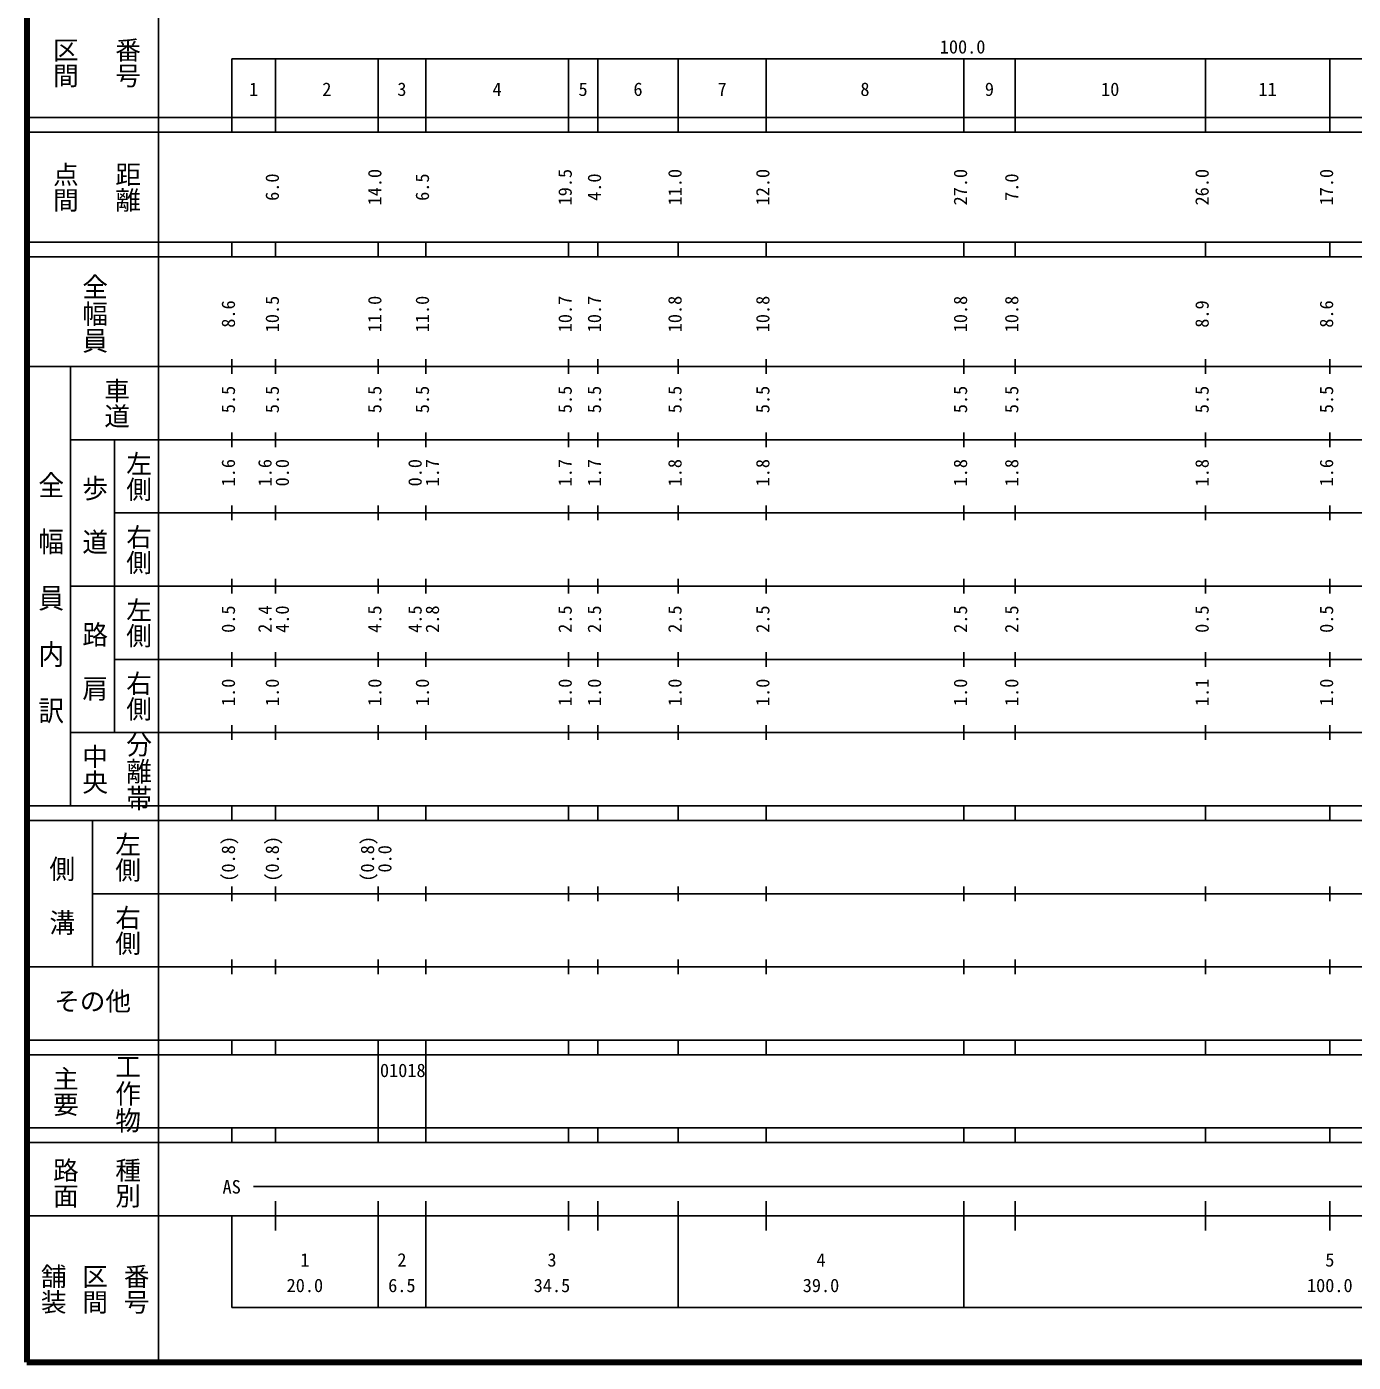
# Model space of a CAD drawing. Units: millimetres on the paper, enlarged 1000 times. Extents: x 40000 to 680000, y 20000 to 380000.
# Drawn here: x 40000 to 221202, y 20000 to 202409 of the extents above; entities that cross this region are included whole.
import ezdxf
from ezdxf.enums import TextEntityAlignment as Align

# ---------------------------------------------------------------- set-up
doc = ezdxf.new("R2010")
doc.units = ezdxf.units.MM
doc.header["$LTSCALE"] = 1000
doc.layers.add('M-TTL', color=2, linetype='Continuous', lineweight=140)
doc.layers.add('M-TTL-BAND', color=7, linetype='Continuous', lineweight=25)
doc.styles.add('@ＭＳ ゴシック', font='')
doc.styles.add('ＭＳ ゴシック', font='')
doc.styles.get('@ＭＳ ゴシック').set_extended_font_data('@MS Gothic')
doc.styles.get('ＭＳ ゴシック').set_extended_font_data('MS Gothic')

msp = doc.modelspace()

# ---------------------------------------------------------------- linework, layer by layer
at = {"layer": 'M-TTL'}
for p, q in [((40000, 380000), (40000, 20000)), ((40000, 20000), (680000, 20000))]:
    msp.add_line(p, q, dxfattribs=at)
at = {"layer": 'M-TTL-BAND'}
for p, q in [((58000, 370000), (58000, 20000)), ((68000, 198000), (579000, 198000)), ((68000, 198000), (68000, 188000)), ((74000, 188000), (74000, 198000)), ((88000, 188000), (88000, 198000)), ((94500, 188000), (94500, 198000)), ((114000, 188000), (114000, 198000)), ((118000, 188000), (118000, 198000)), ((129000, 188000), (129000, 198000)), ((141000, 188000), (141000, 198000)), ((168000, 188000), (168000, 198000)), ((175000, 188000), (175000, 198000)), ((201000, 188000), (201000, 198000)), ((218000, 188000), (218000, 198000)), ((40000, 190000), (579000, 190000)), ((40000, 188000), (579000, 188000)), ((40000, 173000), (579000, 173000)), ((68000, 171000), (68000, 173000)), ((74000, 171000), (74000, 173000)), ((88000, 171000), (88000, 173000)), ((94500, 171000), (94500, 173000)), ((114000, 171000), (114000, 173000)), ((118000, 171000), (118000, 173000)), ((129000, 171000), (129000, 173000)), ((141000, 171000), (141000, 173000)), ((168000, 171000), (168000, 173000)), ((175000, 171000), (175000, 173000)), ((201000, 171000), (201000, 173000)), ((218000, 171000), (218000, 173000)), ((40000, 171000), (579000, 171000)), ((68000, 155000), (68000, 157000)), ((74000, 155000), (74000, 157000)), ((88000, 155000), (88000, 157000)), ((94500, 155000), (94500, 157000)), ((114000, 155000), (114000, 157000)), ((118000, 155000), (118000, 157000)), ((129000, 155000), (129000, 157000)), ((141000, 155000), (141000, 157000)), ((168000, 155000), (168000, 157000)), ((175000, 155000), (175000, 157000)), ((201000, 155000), (201000, 157000)), ((218000, 155000), (218000, 157000)), ((40000, 156000), (579000, 156000)), ((46000, 96000), (46000, 156000)), ((46000, 146000), (579000, 146000)), ((52000, 146000), (52000, 106000)), ((68000, 145000), (68000, 147000)), ((74000, 145000), (74000, 147000)), ((88000, 145000), (88000, 147000)), ((94500, 145000), (94500, 147000)), ((114000, 145000), (114000, 147000)), ((118000, 145000), (118000, 147000)), ((129000, 145000), (129000, 147000)), ((141000, 145000), (141000, 147000)), ((168000, 145000), (168000, 147000)), ((175000, 145000), (175000, 147000)), ((201000, 145000), (201000, 147000)), ((218000, 145000), (218000, 147000)), ((68000, 135000), (68000, 137000)), ((74000, 135000), (74000, 137000)), ((88000, 135000), (88000, 137000)), ((94500, 135000), (94500, 137000)), ((114000, 135000), (114000, 137000)), ((118000, 135000), (118000, 137000)), ((129000, 135000), (129000, 137000)), ((141000, 135000), (141000, 137000)), ((168000, 135000), (168000, 137000)), ((175000, 135000), (175000, 137000)), ((201000, 135000), (201000, 137000)), ((218000, 135000), (218000, 137000)), ((52000, 136000), (579000, 136000)), ((46000, 126000), (579000, 126000)), ((68000, 125000), (68000, 127000)), ((74000, 125000), (74000, 127000)), ((88000, 125000), (88000, 127000)), ((94500, 125000), (94500, 127000)), ((114000, 125000), (114000, 127000)), ((118000, 125000), (118000, 127000)), ((129000, 125000), (129000, 127000)), ((141000, 125000), (141000, 127000)), ((168000, 125000), (168000, 127000)), ((175000, 125000), (175000, 127000)), ((201000, 125000), (201000, 127000)), ((218000, 125000), (218000, 127000)), ((68000, 115000), (68000, 117000)), ((74000, 115000), (74000, 117000)), ((88000, 115000), (88000, 117000)), ((94500, 115000), (94500, 117000)), ((114000, 115000), (114000, 117000)), ((118000, 115000), (118000, 117000)), ((129000, 115000), (129000, 117000)), ((141000, 115000), (141000, 117000)), ((168000, 115000), (168000, 117000)), ((175000, 115000), (175000, 117000)), ((201000, 115000), (201000, 117000)), ((218000, 115000), (218000, 117000)), ((52000, 116000), (579000, 116000)), ((46000, 106000), (579000, 106000)), ((68000, 105000), (68000, 107000)), ((74000, 105000), (74000, 107000)), ((88000, 105000), (88000, 107000)), ((94500, 105000), (94500, 107000)), ((114000, 105000), (114000, 107000)), ((118000, 105000), (118000, 107000)), ((129000, 105000), (129000, 107000)), ((141000, 105000), (141000, 107000)), ((168000, 105000), (168000, 107000)), ((175000, 105000), (175000, 107000)), ((201000, 105000), (201000, 107000)), ((218000, 105000), (218000, 107000)), ((40000, 96000), (579000, 96000)), ((68000, 94000), (68000, 96000)), ((74000, 94000), (74000, 96000)), ((88000, 94000), (88000, 96000)), ((94500, 94000), (94500, 96000)), ((114000, 94000), (114000, 96000)), ((118000, 94000), (118000, 96000)), ((129000, 94000), (129000, 96000)), ((141000, 94000), (141000, 96000)), ((168000, 94000), (168000, 96000)), ((175000, 94000), (175000, 96000)), ((201000, 94000), (201000, 96000)), ((218000, 94000), (218000, 96000)), ((40000, 94000), (579000, 94000)), ((49000, 94000), (49000, 74000)), ((49000, 84000), (579000, 84000)), ((68000, 83000), (68000, 85000)), ((74000, 83000), (74000, 85000)), ((88000, 83000), (88000, 85000)), ((94500, 83000), (94500, 85000)), ((114000, 83000), (114000, 85000)), ((118000, 83000), (118000, 85000)), ((129000, 83000), (129000, 85000)), ((141000, 83000), (141000, 85000)), ((168000, 83000), (168000, 85000)), ((175000, 83000), (175000, 85000)), ((201000, 83000), (201000, 85000)), ((218000, 83000), (218000, 85000)), ((68000, 73000), (68000, 75000)), ((74000, 73000), (74000, 75000)), ((88000, 73000), (88000, 75000)), ((94500, 73000), (94500, 75000)), ((114000, 73000), (114000, 75000)), ((118000, 73000), (118000, 75000)), ((129000, 73000), (129000, 75000)), ((141000, 73000), (141000, 75000)), ((168000, 73000), (168000, 75000)), ((175000, 73000), (175000, 75000)), ((201000, 73000), (201000, 75000)), ((218000, 73000), (218000, 75000)), ((40000, 74000), (579000, 74000)), ((40000, 64000), (579000, 64000)), ((68000, 62000), (68000, 64000)), ((74000, 62000), (74000, 64000)), ((88000, 62000), (88000, 64000)), ((94500, 62000), (94500, 64000)), ((114000, 62000), (114000, 64000)), ((118000, 62000), (118000, 64000)), ((129000, 62000), (129000, 64000)), ((141000, 62000), (141000, 64000)), ((168000, 62000), (168000, 64000)), ((175000, 62000), (175000, 64000)), ((201000, 62000), (201000, 64000)), ((218000, 62000), (218000, 64000)), ((40000, 62000), (579000, 62000)), ((88000, 52000), (88000, 62000)), ((94500, 52000), (94500, 62000)), ((40000, 52000), (579000, 52000)), ((68000, 50000), (68000, 52000)), ((74000, 50000), (74000, 52000)), ((88000, 50000), (88000, 52000)), ((94500, 50000), (94500, 52000)), ((114000, 50000), (114000, 52000)), ((118000, 50000), (118000, 52000)), ((129000, 50000), (129000, 52000)), ((141000, 50000), (141000, 52000)), ((168000, 50000), (168000, 52000)), ((175000, 50000), (175000, 52000)), ((201000, 50000), (201000, 52000)), ((218000, 50000), (218000, 52000)), ((40000, 50000), (579000, 50000)), ((71000, 44000), (565000, 44000)), ((74000, 38000), (74000, 42000)), ((88000, 27500), (88000, 42000)), ((94500, 27500), (94500, 42000)), ((114000, 38000), (114000, 42000)), ((118000, 38000), (118000, 42000)), ((129000, 27500), (129000, 42000)), ((141000, 38000), (141000, 42000)), ((168000, 27500), (168000, 42000)), ((175000, 38000), (175000, 42000)), ((201000, 38000), (201000, 42000)), ((218000, 38000), (218000, 42000)), ((40000, 40000), (579000, 40000)), ((68000, 40000), (68000, 27500)), ((68000, 27500), (579000, 27500))]:
    msp.add_line(p, q, dxfattribs=at)

# ---------------------------------------------------------------- texts
for s, height, rotation, style, p in [('番号', 2566, 270, '@ＭＳ ゴシック', (51750, 201000)), ('区間', 2566, 270, '@ＭＳ ゴシック', (43250, 201000)), ('点間', 2566, 270, '@ＭＳ ゴシック', (43250, 184000)), ('距離', 2566, 270, '@ＭＳ ゴシック', (51750, 184000)), ('14.0', 1833, 90, 'ＭＳ ゴシック', (89000, 178000)), ('19.5', 1833, 90, 'ＭＳ ゴシック', (115000, 178000)), ('11.0', 1833, 90, 'ＭＳ ゴシック', (130000, 178000)), ('12.0', 1833, 90, 'ＭＳ ゴシック', (142000, 178000)), ('27.0', 1833, 90, 'ＭＳ ゴシック', (169000, 178000)), ('26.0', 1833, 90, 'ＭＳ ゴシック', (202000, 178000)), ('17.0', 1833, 90, 'ＭＳ ゴシック', (219000, 178000)), ('6.0', 1833, 90, 'ＭＳ ゴシック', (75000, 178625)), ('6.5', 1833, 90, 'ＭＳ ゴシック', (95500, 178625)), ('4.0', 1833, 90, 'ＭＳ ゴシック', (119000, 178625)), ('7.0', 1833, 90, 'ＭＳ ゴシック', (176000, 178625)), ('8.6', 1833, 90, 'ＭＳ ゴシック', (69000, 161299)), ('10.5', 1833, 90, 'ＭＳ ゴシック', (75000, 160674)), ('11.0', 1833, 90, 'ＭＳ ゴシック', (89000, 160674)), ('11.0', 1833, 90, 'ＭＳ ゴシック', (95500, 160674)), ('10.7', 1833, 90, 'ＭＳ ゴシック', (115000, 160674)), ('10.7', 1833, 90, 'ＭＳ ゴシック', (119000, 160674)), ('10.8', 1833, 90, 'ＭＳ ゴシック', (130000, 160674)), ('10.8', 1833, 90, 'ＭＳ ゴシック', (142000, 160674)), ('10.8', 1833, 90, 'ＭＳ ゴシック', (169000, 160674)), ('10.8', 1833, 90, 'ＭＳ ゴシック', (176000, 160674)), ('8.9', 1833, 90, 'ＭＳ ゴシック', (202000, 161299)), ('8.6', 1833, 90, 'ＭＳ ゴシック', (219000, 161299)), ('車道', 2566, 270, '@ＭＳ ゴシック', (50250, 154500)), ('5.5', 1833, 90, 'ＭＳ ゴシック', (69000, 149625)), ('5.5', 1833, 90, 'ＭＳ ゴシック', (75000, 149625)), ('5.5', 1833, 90, 'ＭＳ ゴシック', (89000, 149625)), ('5.5', 1833, 90, 'ＭＳ ゴシック', (95500, 149625)), ('5.5', 1833, 90, 'ＭＳ ゴシック', (115000, 149625)), ('5.5', 1833, 90, 'ＭＳ ゴシック', (119000, 149625)), ('5.5', 1833, 90, 'ＭＳ ゴシック', (130000, 149625)), ('5.5', 1833, 90, 'ＭＳ ゴシック', (142000, 149625)), ('5.5', 1833, 90, 'ＭＳ ゴシック', (169000, 149625)), ('5.5', 1833, 90, 'ＭＳ ゴシック', (176000, 149625)), ('5.5', 1833, 90, 'ＭＳ ゴシック', (202000, 149625)), ('5.5', 1833, 90, 'ＭＳ ゴシック', (219000, 149625)), ('左側', 2566, 270, '@ＭＳ ゴシック', (53250, 144500)), ('1.6', 1833, 90, 'ＭＳ ゴシック', (69000, 139625)), ('1.6', 1833, 90, 'ＭＳ ゴシック', (74000, 139625)), ('0.0', 1833, 90, 'ＭＳ ゴシック', (76370, 139625)), ('0.0', 1833, 90, 'ＭＳ ゴシック', (94500, 139625)), ('1.7', 1833, 90, 'ＭＳ ゴシック', (96870, 139625)), ('1.7', 1833, 90, 'ＭＳ ゴシック', (115000, 139625)), ('1.7', 1833, 90, 'ＭＳ ゴシック', (119000, 139625)), ('1.8', 1833, 90, 'ＭＳ ゴシック', (130000, 139625)), ('1.8', 1833, 90, 'ＭＳ ゴシック', (142000, 139625)), ('1.8', 1833, 90, 'ＭＳ ゴシック', (169000, 139625)), ('1.8', 1833, 90, 'ＭＳ ゴシック', (176000, 139625)), ('1.8', 1833, 90, 'ＭＳ ゴシック', (202000, 139625)), ('1.6', 1833, 90, 'ＭＳ ゴシック', (219000, 139625)), ('右側', 2566, 270, '@ＭＳ ゴシック', (53250, 134500)), ('左側', 2566, 270, '@ＭＳ ゴシック', (53250, 124500)), ('0.5', 1833, 90, 'ＭＳ ゴシック', (69000, 119625)), ('2.4', 1833, 90, 'ＭＳ ゴシック', (74000, 119625)), ('4.0', 1833, 90, 'ＭＳ ゴシック', (76370, 119625)), ('4.5', 1833, 90, 'ＭＳ ゴシック', (89000, 119625)), ('4.5', 1833, 90, 'ＭＳ ゴシック', (94500, 119625)), ('2.8', 1833, 90, 'ＭＳ ゴシック', (96870, 119625)), ('2.5', 1833, 90, 'ＭＳ ゴシック', (115000, 119625)), ('2.5', 1833, 90, 'ＭＳ ゴシック', (119000, 119625)), ('2.5', 1833, 90, 'ＭＳ ゴシック', (130000, 119625)), ('2.5', 1833, 90, 'ＭＳ ゴシック', (142000, 119625)), ('2.5', 1833, 90, 'ＭＳ ゴシック', (169000, 119625)), ('2.5', 1833, 90, 'ＭＳ ゴシック', (176000, 119625)), ('0.5', 1833, 90, 'ＭＳ ゴシック', (202000, 119625)), ('0.5', 1833, 90, 'ＭＳ ゴシック', (219000, 119625)), ('右側', 2566, 270, '@ＭＳ ゴシック', (53250, 114500)), ('1.0', 1833, 90, 'ＭＳ ゴシック', (69000, 109625)), ('1.0', 1833, 90, 'ＭＳ ゴシック', (75000, 109625)), ('1.0', 1833, 90, 'ＭＳ ゴシック', (89000, 109625)), ('1.0', 1833, 90, 'ＭＳ ゴシック', (95500, 109625)), ('1.0', 1833, 90, 'ＭＳ ゴシック', (115000, 109625)), ('1.0', 1833, 90, 'ＭＳ ゴシック', (119000, 109625)), ('1.0', 1833, 90, 'ＭＳ ゴシック', (130000, 109625)), ('1.0', 1833, 90, 'ＭＳ ゴシック', (142000, 109625)), ('1.0', 1833, 90, 'ＭＳ ゴシック', (169000, 109625)), ('1.0', 1833, 90, 'ＭＳ ゴシック', (176000, 109625)), ('1.1', 1833, 90, 'ＭＳ ゴシック', (202000, 109625)), ('1.0', 1833, 90, 'ＭＳ ゴシック', (219000, 109625)), ('中央', 2566, 270, '@ＭＳ ゴシック', (47250, 104500)), ('左側', 2566, 270, '@ＭＳ ゴシック', (51750, 92500)), ('(0.8)', 1833, 90, 'ＭＳ ゴシック', (69000, 85639)), ('(0.8)', 1833, 90, 'ＭＳ ゴシック', (75000, 85639)), ('(0.8)', 1833, 90, 'ＭＳ ゴシック', (88000, 85639)), ('0.0', 1833, 90, 'ＭＳ ゴシック', (90370, 86889)), ('右側', 2566, 270, '@ＭＳ ゴシック', (51750, 82500)), ('主要', 2566, 270, '@ＭＳ ゴシック', (43250, 60500)), ('路面', 2566, 270, '@ＭＳ ゴシック', (43250, 48000)), ('種別', 2566, 270, '@ＭＳ ゴシック', (51750, 48000)), ('舗装', 2566, 270, '@ＭＳ ゴシック', (41583, 33500)), ('区間', 2566, 270, '@ＭＳ ゴシック', (47250, 33500)), ('番号', 2566, 270, '@ＭＳ ゴシック', (52917, 33500))]:
    msp.add_text(s, height=height, rotation=rotation, dxfattribs=dict(at, style=style)).set_placement(p, align=Align.BOTTOM_LEFT)
at = {"layer": 'M-TTL-BAND', "style": 'ＭＳ ゴシック'}
for s, height, p in [('100.0', 1833, (164719, 198195)), ('1', 1833, (70375, 192405)), ('2', 1833, (80375, 192405)), ('3', 1833, (90625, 192405)), ('4', 1833, (103625, 192405)), ('5', 1833, (115375, 192405)), ('6', 1833, (122875, 192405)), ('7', 1833, (134375, 192405)), ('8', 1833, (153875, 192405)), ('9', 1833, (170875, 192405)), ('10', 1833, (186750, 192405)), ('11', 1833, (208250, 192405)), ('その他', 2566, (43750, 67250)), ('01018', 1833, (88250, 58405)), ('AS', 1833, (66750, 42500)), ('1', 1833, (77375, 32523)), ('2', 1833, (90625, 32523)), ('3', 1833, (111125, 32523)), ('4', 1833, (147875, 32523)), ('5', 1833, (217375, 32523)), ('20.0', 1833, (75500, 29033)), ('6.5', 1833, (89375, 29033)), ('34.5', 1833, (109250, 29033)), ('39.0', 1833, (146000, 29033)), ('100.0', 1833, (214875, 29033))]:
    msp.add_text(s, height=height, dxfattribs=at).set_placement(p, align=Align.BOTTOM_LEFT)
at = {"layer": 'M-TTL-BAND', "style": '@ＭＳ ゴシック'}
for s, width, p in [('全幅員', 1.05, (47250, 168750)), ('全\u3000幅\u3000員\u3000内\u3000訳', 1.1, (41250, 141750)), ('歩\u3000道', 1.05, (47250, 141250)), ('路\u3000肩', 1.05, (47250, 121250)), ('分離帯', 1.05, (53250, 106250)), ('側\u3000溝', 1.05, (42750, 89250)), ('工作物', 1.05, (51750, 62250))]:
    msp.add_text(s, height=2566, rotation=270, dxfattribs=dict(at, width=width)).set_placement(p, align=Align.BOTTOM_LEFT)

doc.saveas('drawing.dxf')
